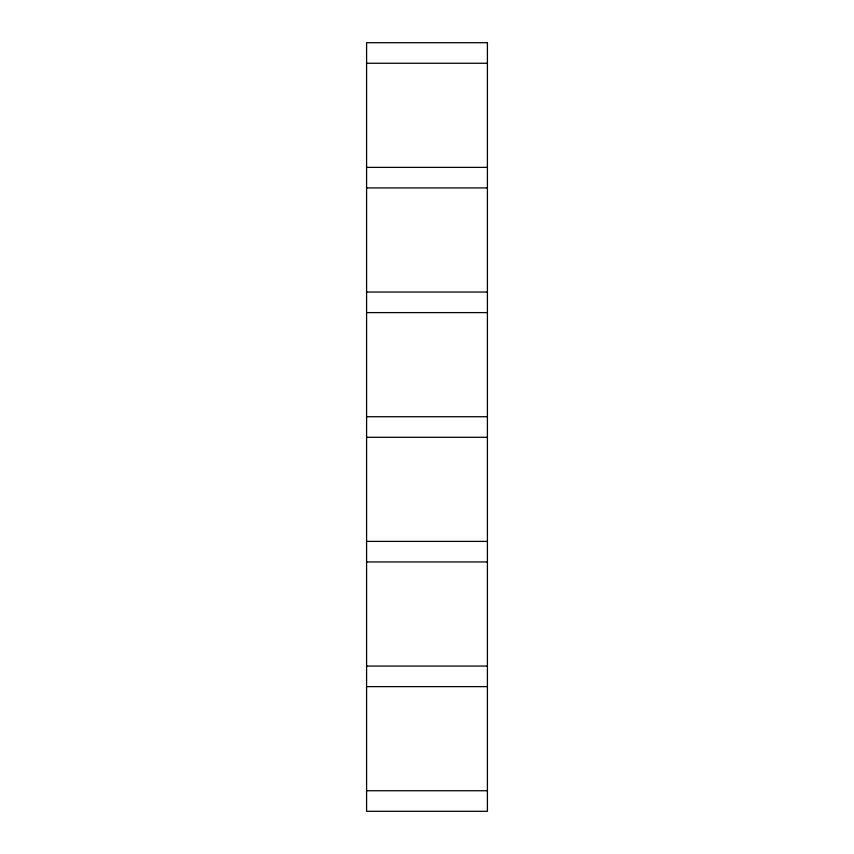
<?xml version="1.0" encoding="UTF-8"?>
<svg xmlns="http://www.w3.org/2000/svg" width="854" height="854" viewBox="0 0 854 854"><rect width="100%" height="100%" fill="white"/><g stroke="black" fill="none" stroke-linecap="round" stroke-linejoin="round"><path stroke-width="1.28" d="M366.59 63.26L487.41 63.26M366.59 167.373L487.41 167.373M366.59 187.933L487.41 187.933M366.59 292.047L487.41 292.047M366.59 312.607L487.41 312.607M366.59 416.72L487.41 416.72M366.59 437.28L487.41 437.28M366.59 541.393L487.41 541.393M366.59 561.953L487.41 561.953M366.59 666.067L487.41 666.067M366.59 686.627L487.41 686.627M366.59 790.74L487.41 790.74M487.41 42.7L366.59 42.7L366.59 811.3L487.41 811.3L487.41 42.7"/></g></svg>
